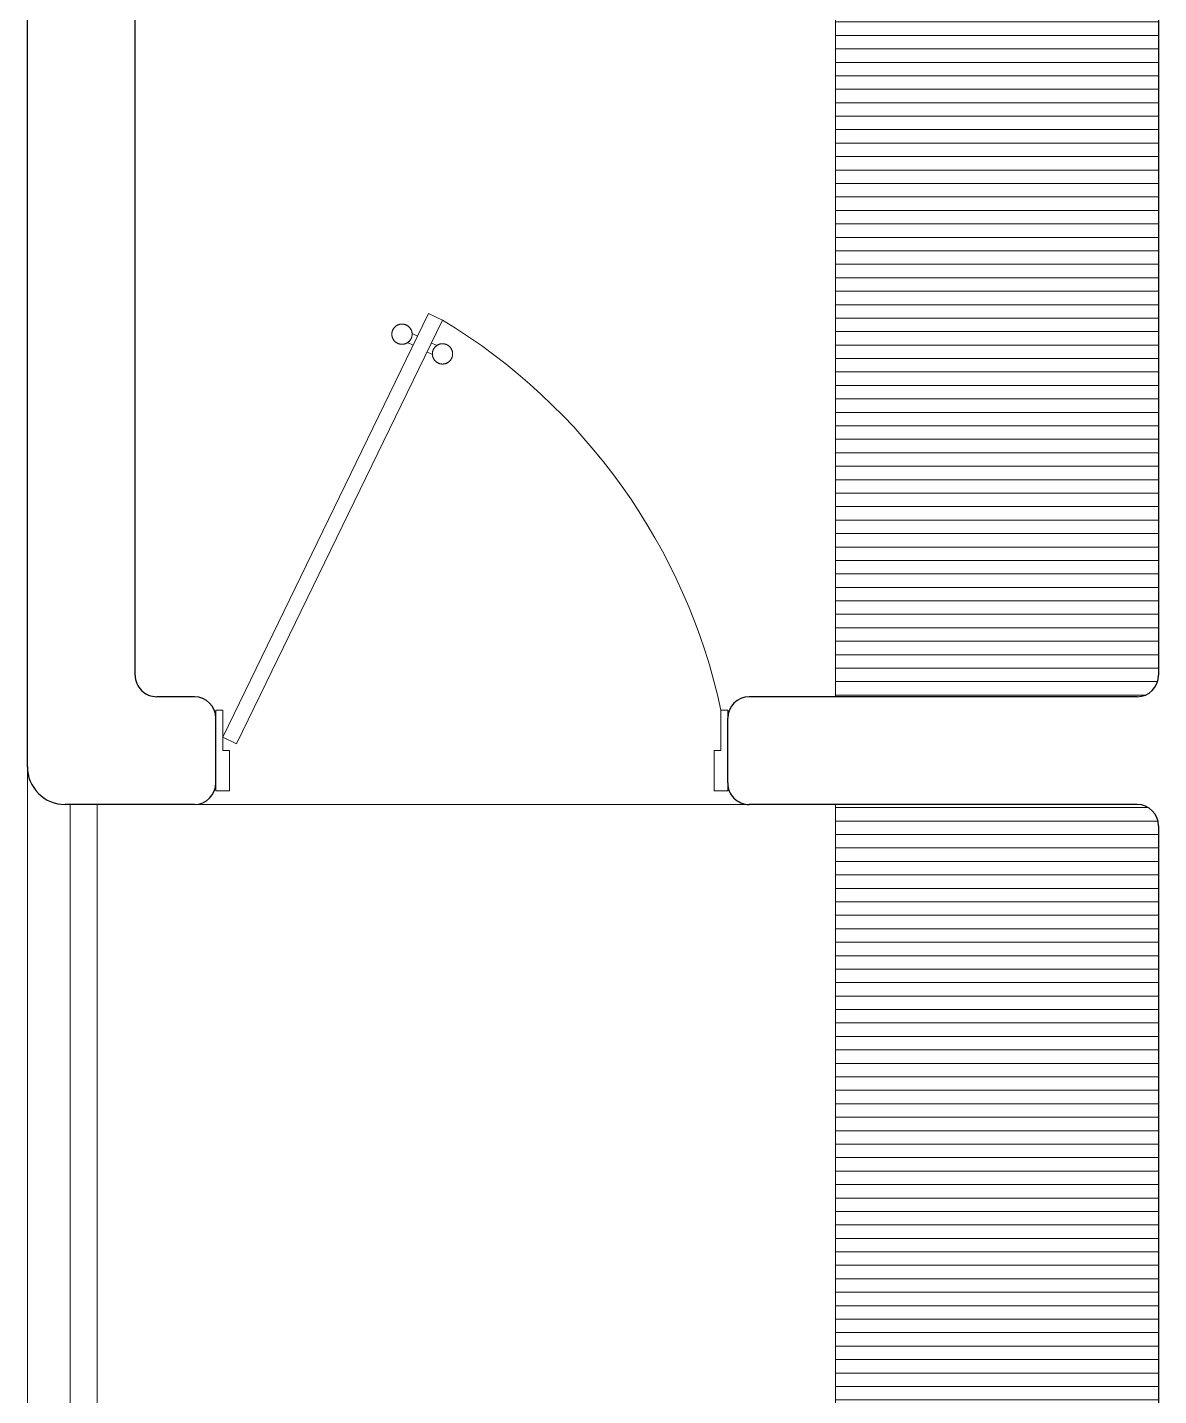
# Model space of a CAD drawing. Header units: metres. Extents: x -44 to 358, y -286 to 66.
# Drawn here: x 4.278 to 6.378, y -265.739 to -263.198 of the extents above; entities that cross this region are included whole.
import ezdxf

# ---------------------------------------------------------------- set-up
doc = ezdxf.new("R2010")
doc.units = ezdxf.units.M
doc.header["$LTSCALE"] = 0.3
for name, color, linetype, lineweight in [('A-DOOR', 7, 'Continuous', 5), ('A-WALL', 7, 'Continuous', 30), ('baños', 141, 'Continuous', 0), ('closets', 33, 'Continuous', 0), ('Columnas', 7, 'Continuous', 18), ('muros bajitos', 252, 'Continuous', 5), ('piso', 251, 'Continuous', 18)]:
    doc.layers.add(name, color=color, linetype=linetype, lineweight=lineweight)

# ---------------------------------------------------------------- blocks, each defined once
blk = doc.blocks.new('puerta 1.00')
at = {"layer": 'A-DOOR'}
for p, q in [((-0.15, -0.0125), (-0.9369, -0.3949)), ((-0.1376, -0.038), (-0.15, -0.0125)), ((-0.1376, -0.038), (-0.9245, -0.4204)), ((-0.8946, -0.3743), (-0.8996, -0.3641)), ((-0.8777, -0.3661), (-0.8826, -0.3559)), ((-0.9369, -0.3949), (-0.9245, -0.4204)), ((-0.8822, -0.3998), (-0.8772, -0.4101)), ((-0.8653, -0.3916), (-0.8603, -0.4018))]:
    blk.add_line(p, q, dxfattribs=at)
for points in [[(-0.05, 0), (-0.05, -0.025), (-0.125, -0.025), (-0.125, -0.0125), (-0.2, -0.0125), (-0.2, 0), (-0.05, 0)], [(-0.05, -0.95), (-0.05, -0.925), (-0.125, -0.925), (-0.125, -0.9375), (-0.2, -0.9375), (-0.2, -0.95), (-0.05, -0.95)]]:
    blk.add_lwpolyline(points, dxfattribs=at)
blk.add_arc((0.0366, 0.1602), 1.1229, 211.1336, 257.8343, dxfattribs=at)
for points in [[(-0.8982, -0.3642), (-0.9033, -0.3642), (-0.912, -0.3591), (-0.917, -0.3504), (-0.917, -0.3403), (-0.912, -0.3316), (-0.9033, -0.3265), (-0.8932, -0.3265), (-0.8844, -0.3316), (-0.8794, -0.3403), (-0.8794, -0.3504), (-0.8844, -0.3591), (-0.8932, -0.3642), (-0.8982, -0.3642)], [(-0.8617, -0.4394), (-0.8667, -0.4394), (-0.8754, -0.4344), (-0.8805, -0.4256), (-0.8805, -0.4156), (-0.8754, -0.4068), (-0.8667, -0.4018), (-0.8566, -0.4018), (-0.8479, -0.4068), (-0.8428, -0.4156), (-0.8428, -0.4257), (-0.8479, -0.4344), (-0.8566, -0.4394), (-0.8617, -0.4394)]]:
    blk.add_open_spline(points, degree=2, dxfattribs=at)
blk = doc.blocks.new('A$C6528a993')
at = {"layer": 'closets'}
h = blk.add_hatch(dxfattribs=at)
h.set_pattern_fill('LINE', color=256, scale=0.2, angle=90)
h.set_pattern_definition([(90, (-946.68683, 266.672182), (-0.025, 2e-18), [])])
edge = h.paths.add_edge_path()
edge.add_arc((15.41, 16.9601), 0.04, 360, 450)
edge.add_line((15.41, 17.0001), (13.29, 17.0001))
edge.add_arc((13.29, 16.9601), 0.04, 90, 180)
edge.add_line((13.25, 16.9601), (13.2506, 16.4001))
edge.add_line((13.2506, 16.4001), (15.4506, 16.4001))
edge.add_line((15.4506, 16.4001), (15.45, 16.9601))
h = blk.add_hatch(dxfattribs=at)
h.set_pattern_fill('LINE', color=256, scale=0.2, angle=90)
h.set_pattern_definition([(90, (-944.377964, 266.672182), (-0.025, 2e-18), [])])
edge = h.paths.add_edge_path()
edge.add_line((15.65, 16.9601), (15.6506, 16.4004))
edge.add_line((15.6506, 16.4004), (17.91, 16.4001))
edge.add_line((17.91, 16.4001), (17.9098, 17.0001))
edge.add_line((17.9098, 17.0001), (17.6895, 17.0001))
edge.add_line((17.6895, 17.0001), (15.69, 17.0001))
edge.add_arc((15.69, 16.9601), 0.04, 90, 180)
at = {"layer": 'A-WALL'}
for p, q in [((13.29, 17.0001), (15.41, 17.0001)), ((15.69, 17.0001), (20.16, 17.0001)), ((15.45, 16.9601), (15.45, 16.2701)), ((15.65, 16.9601), (15.65, 16.2401)), ((15.45, 16.3983), (15.45, 16.2401)), ((15.61, 16.2001), (15.49, 16.2001)), ((15.61, 15.2501), (15.49, 15.2501)), ((15.45, 15.2101), (15.45, 15.1401)), ((15.65, 15.2101), (15.65, 14.97)), ((15.65, 15.1801), (15.65, 14.9793)), ((15.41, 15.1001), (13.29, 15.1001))]:
    blk.add_line(p, q, dxfattribs=at)
blk.add_lwpolyline([(15.5806, 14.9), (12.4403, 14.9001, -0.414212), (12.4003, 14.9401), (12.4003, 15.0601, -0.414226), (12.4403, 15.1001), (13.06, 15.1001, 0.414226), (13.1, 15.1401), (13.1, 15.2101, -0.414214), (13.14, 15.2501), (13.21, 15.2501)], format="xyb", dxfattribs=at)
for centre, radius, start, end in [((15.41, 16.9601), 0.04, 0, 90), ((15.69, 16.9601), 0.04, 90, 180), ((15.49, 16.2401), 0.04, 180, 270), ((15.61, 16.2401), 0.04, 270, 0), ((15.49, 15.2101), 0.04, 90, 180), ((15.61, 15.2101), 0.04, 360, 90), ((15.41, 15.1401), 0.04, 270, 360), ((15.58, 14.97), 0.07, 269.9997, 360)]:
    blk.add_arc(centre, radius, start, end, dxfattribs=at)
at = {"layer": 'closets'}
for p, q in [((13.25, 16.4001), (15.4506, 16.4001)), ((15.6506, 16.4001), (20.2, 16.4001))]:
    blk.add_line(p, q, dxfattribs=at)
at = {"layer": 'muros bajitos'}
for p, q in [((16.8746, 15.0293), (15.6506, 15.0293)), ((16.8746, 14.9793), (15.6506, 14.9793))]:
    blk.add_line(p, q, dxfattribs=at)
at = {"layer": 'piso'}
for p, q in [((15.65, 16.2401), (15.65, 15.1801)), ((15.5806, 14.9), (16.8948, 14.9001))]:
    blk.add_line(p, q, dxfattribs=at)
at = {"layer": 'A-DOOR', "xscale": -1, "rotation": 180}
blk.add_blockref('puerta 1.00', (15.675, 15.2501), dxfattribs=at)
at = {"layer": 'baños', "linetype": 'Continuous', "flags": 8}
for tag, p in [('MODELNUMBER', (17.4854, 20.4812, 0)), ('TRADENAME', (17.4854, 20.4811, 0)), ('MATERIAL', (17.4854, 20.4811, 0)), ('PRODUCT', (17.4854, 20.4811, 0)), ('MODELNUMBER', (18.6601, 20.4812, 0)), ('MATERIAL', (18.6601, 20.4811, 0)), ('PRODUCT', (18.6601, 20.4811, 0)), ('TRADENAME', (18.6601, 20.4811, 0))]:
    blk.add_attdef(tag, p, '', height=0.0000254, rotation=180.0001, dxfattribs=at)

msp = doc.modelspace()

# ---------------------------------------------------------------- block references
at = {"layer": 'Columnas', "ltscale": 0.2, "rotation": 270}
msp.add_blockref('A$C6528a993', (-10.6218239, -248.9911924), dxfattribs=at)

doc.saveas('drawing.dxf')
